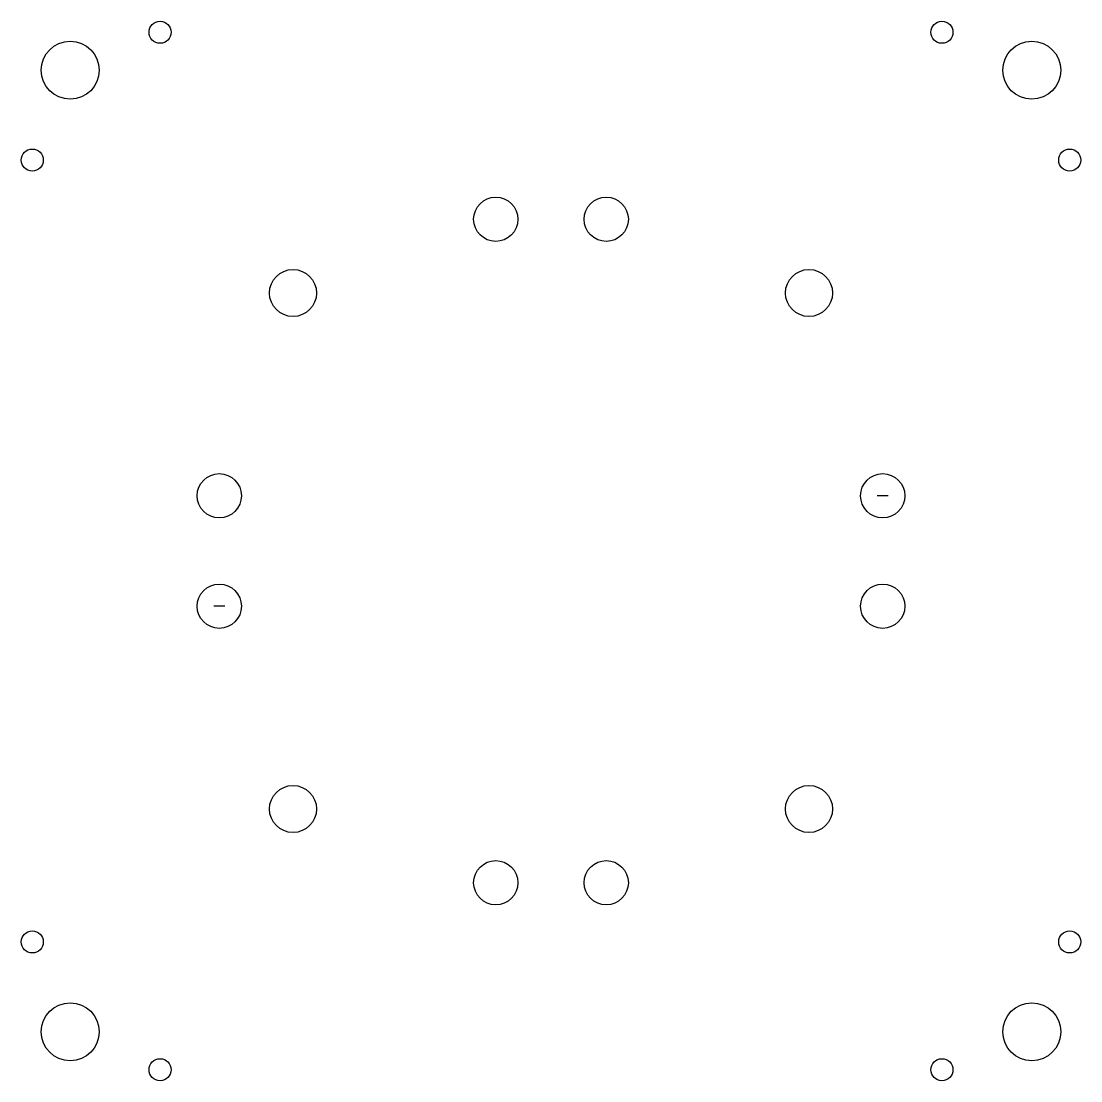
# Model space of a CAD drawing. Header units: millimetres. Extents: x -1036 to -844, y -546 to -354.
import ezdxf

# ---------------------------------------------------------------- set-up
doc = ezdxf.new("R2010")
doc.units = ezdxf.units.MM
doc.layers.get('0').update_dxf_attribs({"linetype": 'CONTINUOUS'})

msp = doc.modelspace()

# ---------------------------------------------------------------- linework, layer by layer
for p, q in [((-879, -440), (-881, -440)), ((-999, -460), (-1001, -460))]:
    msp.add_line(p, q)
for centre, radius in [((-1010.71, -356.16), 2), ((-869.29, -356.16), 2), ((-1026.97, -363.03), 5.25), ((-853.03, -363.03), 5.25), ((-1033.84, -379.29), 2), ((-846.16, -379.29), 2), ((-950, -390), 4), ((-930, -390), 4), ((-986.67, -403.33), 4.25), ((-893.33, -403.33), 4.25), ((-1000, -440), 4), ((-880, -440), 4), ((-1000, -460), 4), ((-1000, -460), 4), ((-880, -460), 4), ((-986.67, -496.67), 4.25), ((-893.33, -496.67), 4.25), ((-950, -510), 4), ((-930, -510), 4), ((-1033.84, -520.71), 2), ((-846.16, -520.71), 2), ((-1026.97, -536.97), 5.25), ((-853.03, -536.97), 5.25), ((-1010.71, -543.84), 2), ((-869.29, -543.84), 2)]:
    msp.add_circle(centre, radius)

doc.saveas('drawing.dxf')
